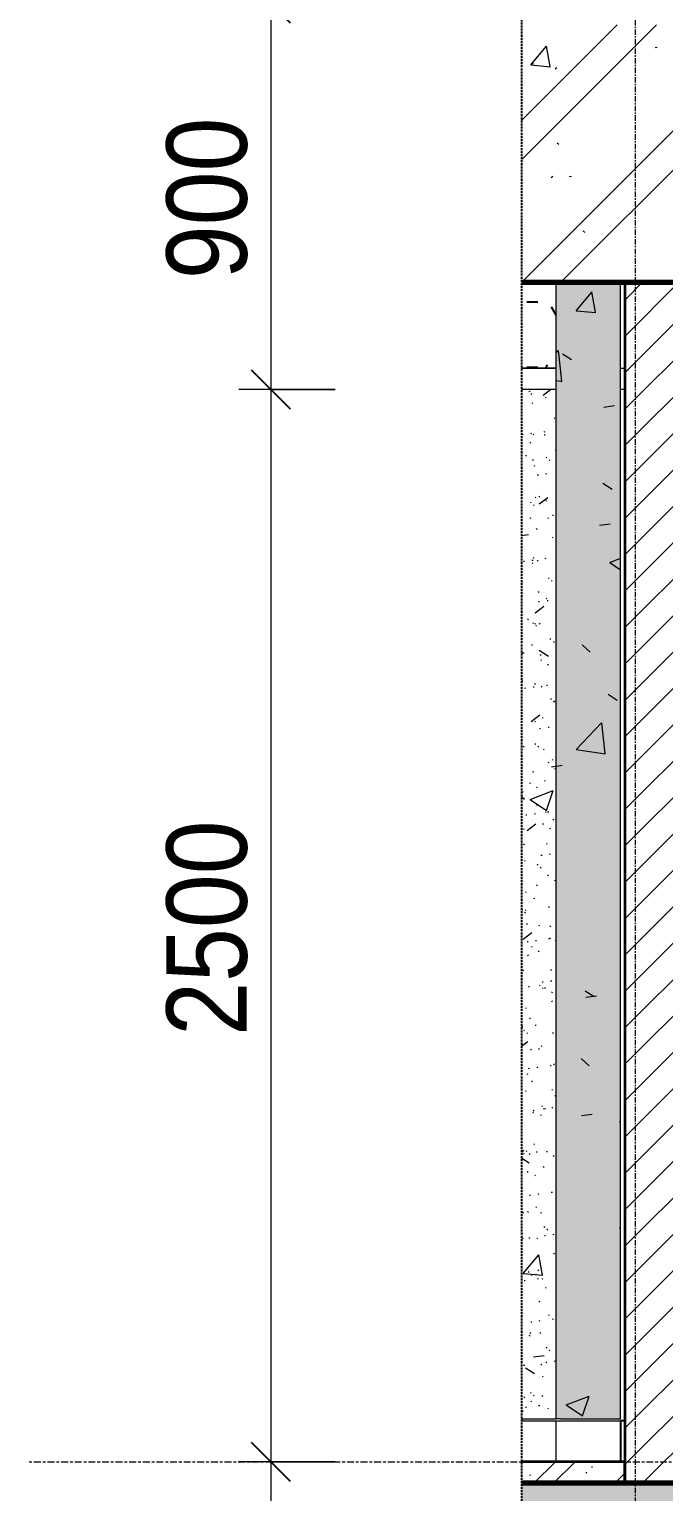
# Model space of a CAD drawing. Header units: millimetres. Extents: x -54951 to -22308, y -6558 to 34550.
# Drawn here: x -54951 to -53471, y 2130 to 5540 of the extents above; entities that cross this region are included whole.
import ezdxf

# ---------------------------------------------------------------- set-up
doc = ezdxf.new("R2010")
doc.units = ezdxf.units.MM
for name, pattern in [('Centre', [31.75, 6.35, -4.7625, 15.875, -4.7625]), ('Grid Line', [22.225, 12.7, -3.175, 3.175, -3.175]), ('Hidden', [7.14375, 4.7625, -2.38125])]:
    doc.linetypes.add(name, pattern=pattern)
for name, color, linetype, lineweight in [('0-1', 7, 'Continuous', 5), ('A-ANNO-DIMS', 211, 'Continuous', 9), ('A-ANNO-DIMS-75', 211, 'Continuous', 9), ('A-CLNG', 13, 'Continuous', 18), ('A-CLNG-1', 250, 'Continuous', 18), ('A-CLNG-PATT-1', 254, 'Continuous', 25), ('A-DETL-GENF', 92, 'Continuous', 18), ('A-DETL-GENF-1', 9, 'Continuous', 18), ('A-DETL-GENF-3', 92, 'Hidden', 25), ('A-DETL-WIDE', 214, 'Continuous', 70), ('A-FLOR-1', 250, 'Continuous', 18), ('A-FLOR-FNSH-1', 7, 'Continuous', 35), ('A-FLOR-HRAL-1', 250, 'Continuous', 18), ('A-FLOR-HRAL-2', 53, 'Continuous', 25), ('A-FLOR-HRAL-3', 9, 'Continuous', 18), ('A-FLOR-LEVL-2', 51, 'Centre', 9), ('A-WALL-1', 7, 'Continuous', 35), ('A-WALL-PATT', 111, 'Continuous', 18), ('A-WALL-PATT-1', 9, 'Continuous', 18), ('A-WALL-PATT-2', 255, 'Continuous', 18), ('I-WALL-1', 250, 'Continuous', 18), ('S-GRID-1', 1, 'Grid Line', 9)]:
    doc.layers.add(name, color=color, linetype=linetype, lineweight=lineweight)
doc.styles.add('UTM Avo', font='', dxfattribs={"width": 0.9, "height": 187.5})
doc.styles.get('UTM Avo').set_extended_font_data('UTM Avo')
doc.dimstyles.new('1_Dim_chi_tiet_2_5', dxfattribs={"dimscale": 304.8, "dimtxt": 187.368928, "dimasz": 0.295276, "dimexe": 0.246063, "dimexo": 0.0625, "dimgap": 0.024606, "dimtad": 1, "dimdec": 0, "dimrnd": 5, "dimzin": 0, "dimdsep": 46, "dimtxsty": 'UTM Avo', "dimblk1": 'OBLIQUE', "dimblk2": 'OBLIQUE', "dimsah": 1, "dimcen": 0.09, "dimdle": 0.246063, "dimazin": 0, "dimtfac": 1, "dimtdec": 4, "dimtix": 1, "dimtmove": 0, "dimatfit": 3, "dimfxl": 0.492126, "dimfxlon": 1, "dimtvp": 1, "dimtolj": 1, "dimtzin": 0, "dimarcsym": 2})
pattern_1 = [(50, (-48685.1, 15725), (546.553, -47.817), [57.15, -628.65]), (355, (-48685.1, 15725), (-105.728, 573.17), [45.72, -502.92]), (100.451, (-48639.57, 15721), (440.828, 525.35), [48.57, -534.27]), (46.184, (-48685.1, 15877.4), (813.237, -126.128), [85.725, -942.975]), (96.636, (-48617.35, 15866.9), (712.207, 742.283), [72.855, -801.405]), (351.184, (-48685.1, 15877.4), (712.215, 742.276), [68.58, -754.38]), (21, (-48608.9, 15839.3), (454.843, -306.796), [57.15, -628.65]), (326, (-48608.9, 15839.3), (185.406, 552.564), [45.72, -502.92]), (71.451, (-48571, 15813.73), (640.251, 245.764), [48.57, -534.27]), (37.5, (-48685.12, 15725), (9.2664, 253.665), [25.146, -471.678, 25.146, -485.394, -504.825]), (37.5, (-48685.12, 15725), (9.2664, 253.665), [-1007.364, 25.146, -479.679]), (7.5, (-48685.12, 15725), (200.4594, 300.5414), [25.146, -265.938, 25.146, -460.248, -192.405]), (7.5, (-48685.12, 15725), (200.4594, 300.5414), [-776.478, 25.146, -167.259]), (327.5, (-48855.04, 15725), (406.7728, -17.1864), [25.146, -165.354, 25.146, -569.214, -788.67]), (327.5, (-48855.04, 15725), (406.7728, -17.1864), [-784.86, 25.146, -763.524]), (317.5, (-48931.24, 15725), (444.388, 76.28), [25.146, -222.504, 25.146, -369.57, -560.07]), (317.5, (-48931.24, 15725), (444.388, 76.28), [-642.366, 25.146, -534.924])]
pattern_2 = [(37.5, (-48685.12, 15725), (-2.40047, 73.41204), [2.515, -55.397, 2.515, -62.255, -61.913]), (37.5, (-48685.12, 15725), (-2.40047, 73.41204), [-122.682, 2.515, -59.398]), (7.5, (-48685.12, 15725), (67.42816, 107.524), [2.515, -28.727, 2.515, -49.682, -20.003]), (7.5, (-48685.12, 15725), (67.42816, 107.524), [-83.439, 2.515, -17.488]), (327.5, (-48731.98, 15725), (118.6493, 0.21553), [2.515, -16.535, 2.515, -66.065, -89.535]), (327.5, (-48731.98, 15725), (118.6493, 0.21553), [-87.63, 2.515, -87.02]), (317.5, (-48731.98, 15725), (114.5339, 33.4393), [2.515, -7.01, 2.515, -42.443, -51.435]), (317.5, (-48731.98, 15725), (114.5339, 33.4393), [-54.483, 2.515, -48.92])]
pattern_3 = [(50, (-48685.1, 15725), (546.553, -47.817), [57.15, -628.65]), (355, (-48685.1, 15725), (-105.728, 573.17), [45.72, -502.92]), (100.451, (-48639.57, 15721), (440.828, 525.35), [48.57, -534.27]), (46.184, (-48685.1, 15877.4), (813.237, -126.128), [85.725, -942.975]), (96.636, (-48617.35, 15866.9), (712.207, 742.283), [72.855, -801.405]), (351.184, (-48685.1, 15877.4), (712.215, 742.276), [68.58, -754.38]), (21, (-48608.9, 15839.3), (454.843, -306.796), [57.15, -628.65]), (326, (-48608.9, 15839.3), (185.406, 552.564), [45.72, -502.92]), (71.451, (-48571, 15813.73), (640.251, 245.764), [48.57, -534.27]), (37.5, (-48685.12, 15725), (9.2664, 253.665), [5.029, -491.795, 5.029, -505.511, -504.825]), (37.5, (-48685.12, 15725), (9.2664, 253.665), [-1007.364, 5.029, -499.796]), (7.5, (-48685.12, 15725), (200.4594, 300.5414), [5.029, -286.055, 5.029, -480.365, -192.405]), (7.5, (-48685.12, 15725), (200.4594, 300.5414), [-776.478, 5.029, -187.376]), (327.5, (-48855.04, 15725), (406.7728, -17.1864), [5.029, -185.471, 5.029, -589.331, -788.67]), (327.5, (-48855.04, 15725), (406.7728, -17.1864), [-784.86, 5.029, -783.641]), (317.5, (-48931.24, 15725), (444.388, 76.2803), [5.029, -242.621, 5.029, -389.687, -560.07]), (317.5, (-48931.24, 15725), (444.388, 76.2803), [-642.366, 5.029, -555.041]), (45, (-48685.12, 15725), (-188.5854, 188.5854), []), (45, (-48685.12, 16010.75), (-188.5854, 188.5854), [])]

# ---------------------------------------------------------------- blocks, each defined once
blk = doc.blocks.new('Railing - Railing-977876-TKCS_THANG MÁY TM3 - MẶT CẮT')
at = {"layer": 'A-FLOR-HRAL-2'}
for p, q in [((-53561.9, 2295), (-53571.9, 2295)), ((-53571.9, 2295), (-53571.9, 2200)), ((-53561.9, 2200), (-53561.9, 2295)), ((-53571.9, 2200), (-53561.9, 2200))]:
    blk.add_line(p, q, dxfattribs=at)
at = {"layer": 'A-FLOR-HRAL-3'}
for p, q in [((-53801.9, 2295), (-53721.9, 2295)), ((-53721.9, 2200), (-53721.9, 2295)), ((-53721.9, 2295), (-53571.9, 2295))]:
    blk.add_line(p, q, dxfattribs=at)
blk = doc.blocks.new('CL_01-VÁCH DỰNG THẠCH CAO CĂN HỘ LOẠI 1-7A2 - CL_01-VÁCH DỰNG THẠCH CAO CĂN HỘ LOẠI 1-7A-953770-TKCS_THANG MÁY TM3 - MẶT CẮT')
at = {"layer": 'A-CLNG-PATT-1'}
h = blk.add_hatch(dxfattribs=at)
h.set_pattern_fill('FP_9', color=256, style=0, pattern_type=2)
h.set_pattern_definition([(0, (-48685.12, 15725), (304.8, 76.2), [25.146, -203.454, 25.146, -203.454, -1219.2]), (0, (-48685.12, 15725), (304.8, 76.2), [-457.2, 25.146, -432.054, 25.146, -203.454, -533.4]), (0, (-48685.12, 15725), (304.8, 76.2), [-1143, 25.146, -127.254, 25.146, -355.854]), (120, (-48570.82, 15763.1), (-218.39114, 225.86454), [25.146, -203.454, 25.146, -203.454, -1219.2]), (120, (-48570.82, 15763.1), (-218.39114, 225.86454), [-457.2, 25.146, -432.054, 25.146, -203.454, -533.4]), (120, (-48570.82, 15763.1), (-218.39114, 225.86454), [-1143, 25.146, -127.254, 25.146, -355.854]), (240, (-48532.72, 15915.5), (-86.40886, -302.06454), [25.146, -203.454, 25.146, -203.454, -1219.2]), (240, (-48532.72, 15915.5), (-86.40886, -302.06454), [-457.2, 25.146, -432.054, 25.146, -203.454, -533.4]), (240, (-48532.72, 15915.5), (-86.40886, -302.06454), [-1143, 25.146, -127.254, 25.146, -355.854])])
h.paths.add_polyline_path([(-53721.9, 4750), (-53721.9, 4950), (-53801.9, 4950), (-53801.9, 4750)])
at = {"layer": 'A-CLNG-1'}
blk.add_line((-53721.9, 4750), (-53801.9, 4750), dxfattribs=at)
blk = doc.blocks.new('NCV_TKTC_TANG 1_rvt-1-TKCS_THANG MÁY TM3 - MẶT CẮT')
at = {"layer": 'A-FLOR-1'}
h = blk.add_hatch(dxfattribs=at)
h.set_pattern_fill('FP_10', color=256, style=0, pattern_type=2)
h.set_pattern_definition([(50, (-48685.12, 15725), (273.276, -23.909), [28.575, -314.325]), (355, (-48685.12, 15725), (-52.8646, 286.585), [22.86, -251.46]), (100.451, (-48662.35, 15723), (220.414, 262.6745), [24.285, -267.135]), (46.184, (-48685.12, 15801.2), (406.619, -63.0646), [42.862, -471.487]), (96.636, (-48651.23, 15795.94), (356.104, 371.141), [36.428, -400.703]), (351.184, (-48685.1, 15801.2), (356.107, 371.138), [34.29, -377.19]), (21, (-48647.02, 15782.15), (227.4212, -153.398), [28.575, -314.325]), (326, (-48647.02, 15782.15), (92.7027, 276.282), [22.86, -251.46]), (71.451, (-48628.07, 15769.37), (320.1254, 122.8816), [24.285, -267.135]), (37.5, (-48685.12, 15725), (4.6325, 126.8326), [2.515, -245.897, 2.515, -252.755, -252.412]), (37.5, (-48685.12, 15725), (4.6325, 126.8326), [-503.682, 2.515, -249.898]), (7.5, (-48685.12, 15725), (100.2292, 150.2711), [2.515, -143.027, 2.515, -240.182, -96.202]), (7.5, (-48685.12, 15725), (100.2292, 150.2711), [-388.239, 2.515, -93.688]), (327.5, (-48770.08, 15725), (203.38684, -8.5935), [2.515, -92.735, 2.515, -294.665, -394.335]), (327.5, (-48770.08, 15725), (203.38684, -8.5935), [-392.43, 2.515, -391.82]), (317.5, (-48808.18, 15725), (222.1944, 38.1398), [2.515, -121.31, 2.515, -194.843, -280.035]), (317.5, (-48808.18, 15725), (222.1944, 38.1398), [-321.183, 2.515, -277.52]), (45, (-48685.12, 15725), (-94.2927, 94.2927), []), (45, (-48685.12, 15867.88), (-94.2927, 94.2927), [])])
h.paths.add_polyline_path([(-53561.9, 2150), (-53561.9, 2200), (-53801.9, 2200), (-53801.9, 2150), (-53686.9, 2150)])
at = {"layer": 'A-WALL-PATT-1'}
h = blk.add_hatch(dxfattribs=at)
h.set_pattern_fill('FP_5', color=256, style=0, pattern_type=2)
h.set_pattern_definition(pattern_1)
h.paths.add_polyline_path([(-53711.9, 2300), (-53711.9, 4950), (-53721.9, 4950), (-53721.9, 2300)])
h = blk.add_hatch(dxfattribs=at)
h.set_pattern_fill('FP_5', color=256, style=0, pattern_type=2)
h.set_pattern_definition(pattern_1)
h.paths.add_polyline_path([(-53711.9, 2300), (-53571.9, 2300), (-53571.9, 4950), (-53711.9, 4950), (-53711.9, 2767.7)])
h = blk.add_hatch(dxfattribs=at)
h.set_pattern_fill('FP_5', color=256, style=0, pattern_type=2)
h.set_pattern_definition(pattern_1)
h.paths.add_polyline_path([(-53721.9, 2300), (-53721.9, 4700), (-53801.9, 4700), (-53801.9, 2300)])
at = {"layer": 'A-WALL-PATT-2'}
h = blk.add_hatch(dxfattribs=at)
h.set_pattern_fill('FP_7', color=256, style=0, pattern_type=2)
h.set_pattern_definition(pattern_2)
h.paths.add_polyline_path([(-53711.9, 2300), (-53711.9, 4950), (-53721.9, 4950), (-53721.9, 2300)])
h = blk.add_hatch(dxfattribs=at)
h.set_pattern_fill('FP_7', color=256, style=0, pattern_type=2)
h.set_pattern_definition(pattern_2)
h.paths.add_polyline_path([(-53711.9, 2300), (-53571.9, 2300), (-53571.9, 4950), (-53711.9, 4950), (-53711.9, 2767.7)])
h = blk.add_hatch(dxfattribs=at)
h.set_pattern_fill('FP_6', color=256, style=0, pattern_type=2)
h.set_pattern_definition([(37.5, (-48685.12, 15725), (-2.40047, 73.41204), [2.515, -55.397, 2.515, -62.255, -61.912]), (37.5, (-48685.12, 15725), (-2.40047, 73.41204), [-122.682, 2.515, -59.398]), (7.5, (-48685.12, 15725), (67.42816, 107.524), [2.515, -28.727, 2.515, -49.682, -20.002]), (7.5, (-48685.12, 15725), (67.42816, 107.524), [-83.439, 2.515, -17.488]), (327.5, (-48731.98, 15725), (118.6493, 0.21553), [2.515, -16.535, 2.515, -66.065, -89.535]), (327.5, (-48731.98, 15725), (118.6493, 0.21553), [-87.63, 2.515, -87.02]), (317.5, (-48731.98, 15725), (114.5339, 33.4393), [2.515, -7.01, 2.515, -42.443, -51.435]), (317.5, (-48731.98, 15725), (114.5339, 33.4393), [-54.483, 2.515, -48.92])])
h.paths.add_polyline_path([(-53721.9, 2300), (-53721.9, 4700), (-53801.9, 4700), (-53801.9, 2300)])
at = {"layer": 'A-CLNG-1'}
for p, q in [((-53801.9, 4750), (-53721.9, 4750)), ((-53721.9, 4700), (-53801.9, 4700))]:
    blk.add_line(p, q, dxfattribs=at)
at = {"layer": 'A-FLOR-FNSH-1'}
for p, q in [((-53561.9, 2200), (-53801.9, 2200)), ((-53561.9, 2150), (-53561.9, 2200))]:
    blk.add_line(p, q, dxfattribs=at)
at = {"layer": 'I-WALL-1'}
for p, q in [((-53721.9, 2300), (-53721.9, 4950)), ((-53571.9, 2300), (-53571.9, 4950)), ((-53801.9, 2300), (-53721.9, 2300)), ((-53711.9, 2300), (-53721.9, 2300)), ((-53711.9, 2300), (-53571.9, 2300))]:
    blk.add_line(p, q, dxfattribs=at)
at = {"layer": 'A-CLNG-1'}
blk.add_blockref('CL_01-VÁCH DỰNG THẠCH CAO CĂN HỘ LOẠI 1-7A2 - CL_01-VÁCH DỰNG THẠCH CAO CĂN HỘ LOẠI 1-7A-953770-TKCS_THANG MÁY TM3 - MẶT CẮT', (0, 0), dxfattribs=at)
at = {"layer": 'A-FLOR-HRAL-1'}
blk.add_blockref('Railing - Railing-977876-TKCS_THANG MÁY TM3 - MẶT CẮT', (0, 0), dxfattribs=at)
blk = doc.blocks.new('BORDER VIEW - BORDER VIEW-3767922-TKCS_THANG MÁY TM3 - MẶT CẮT')
at = {"layer": 'A-DETL-GENF-3'}
blk.add_line((-53801.9, -4350), (-53801.9, 33879.3), dxfattribs=at)
blk = doc.blocks.new('DIMBLOCK27-TKCS_THANG MÁY TM3 - MẶT CẮT')
at = {"layer": 'A-ANNO-DIMS-75', "lineweight": 25}
for p, q in [((-54387.6, 5600), (-54432.6, 5645)), ((-54387.6, 5600), (-54342.6, 5555)), ((-54387.6, 4700), (-54432.6, 4745)), ((-54387.6, 4700), (-54342.6, 4655))]:
    blk.add_line(p, q, dxfattribs=at)
at = {"layer": 'A-ANNO-DIMS-75'}
for p, q in [((-54237.6, 5600), (-54462.6, 5600)), ((-54387.6, 5600), (-54387.6, 4700)), ((-54387.6, 5600), (-54237.6, 5600)), ((-54237.6, 4700), (-54462.6, 4700)), ((-54387.6, 4700), (-54237.6, 4700))]:
    blk.add_line(p, q, dxfattribs=at)
at = {"layer": 'A-ANNO-DIMS-75', "color": 0, "insert": (-54631.2, 4957.4), "char_height": 187.5, "width": 462.177, "attachment_point": 1, "rotation": 90, "line_spacing_factor": 1.110334, "style": 'UTM Avo'}
blk.add_mtext('900', dxfattribs=at)
blk = doc.blocks.new('_Oblique')
at = {"color": 0, "linetype": 'ByBlock', "lineweight": -2}
blk.add_line((-0.5, -0.5), (0.5, 0.5), dxfattribs=at)
blk = doc.blocks.new('DIMBLOCK28-TKCS_THANG MÁY TM3 - MẶT CẮT')
at = {"layer": 'A-ANNO-DIMS-75', "lineweight": 25}
for p, q in [((-54387.6, 4700), (-54432.6, 4745)), ((-54387.6, 4700), (-54342.6, 4655)), ((-54387.6, 2200), (-54432.6, 2245)), ((-54387.6, 2200), (-54342.6, 2155))]:
    blk.add_line(p, q, dxfattribs=at)
at = {"layer": 'A-ANNO-DIMS-75'}
for p, q in [((-54237.6, 4700), (-54462.6, 4700)), ((-54387.6, 4700), (-54387.6, 2200)), ((-54387.6, 4700), (-54237.6, 4700)), ((-54237.6, 2200), (-54462.6, 2200)), ((-54387.6, 2200), (-54237.6, 2200))]:
    blk.add_line(p, q, dxfattribs=at)
at = {"layer": 'A-ANNO-DIMS-75', "color": 0, "insert": (-54631.2, 3193.2), "char_height": 187.5, "width": 616.236, "attachment_point": 1, "rotation": 90, "line_spacing_factor": 1.110334, "style": 'UTM Avo'}
blk.add_mtext('2500', dxfattribs=at)
blk = doc.blocks.new('DIMBLOCK29-TKCS_THANG MÁY TM3 - MẶT CẮT')
at = {"layer": 'A-ANNO-DIMS-75', "lineweight": 25}
for p, q in [((-54387.6, 2200), (-54432.6, 2245)), ((-54387.6, 2200), (-54342.6, 2155)), ((-54387.6, 955), (-54432.6, 1000)), ((-54387.6, 955), (-54342.6, 910))]:
    blk.add_line(p, q, dxfattribs=at)
at = {"layer": 'A-ANNO-DIMS-75'}
for p, q in [((-54237.6, 2200), (-54462.6, 2200)), ((-54387.6, 2200), (-54387.6, 955)), ((-54387.6, 2200), (-54237.6, 2200)), ((-54237.6, 955), (-54462.6, 955)), ((-54387.6, 955), (-54237.6, 955))]:
    blk.add_line(p, q, dxfattribs=at)
at = {"layer": 'A-ANNO-DIMS-75', "color": 0, "insert": (-54631.2, 1320.7), "char_height": 187.5, "width": 616.236, "attachment_point": 1, "rotation": 90, "line_spacing_factor": 1.110334, "style": 'UTM Avo'}
blk.add_mtext('1245', dxfattribs=at)

msp = doc.modelspace()

# ---------------------------------------------------------------- hatches: boundary and pattern name
at = {"layer": 'A-DETL-GENF-1'}
h = msp.add_hatch(dxfattribs=at)
h.set_pattern_fill('FP_3', color=256, style=0, pattern_type=2)
h.set_pattern_definition(pattern_3)
h.paths.add_polyline_path([(-44536.9, 4950), (-44235.3, 4950), (-44235.3, 5350), (-43873.9, 5350), (-43873.9, 5550), (-49361.9, 5550), (-49361.9, 5130), (-49161.9, 5130), (-49161.9, 5360), (-45735.3, 5360), (-45735.3, 5150), (-45535.3, 5150), (-45535.3, 5350), (-44536.9, 5350), (-44536.9, 5228.4)])
h.paths.add_polyline_path([(-53801.9, 4950), (-53361.9, 4950), (-53361.9, 5330), (-51661.9, 5330), (-51661.9, 5130), (-51461.9, 5130), (-51461.9, 5550), (-53801.9, 5550), (-53801.9, 4995.6)])
h = msp.add_hatch(dxfattribs=at)
h.set_pattern_fill('FP_3', color=256, style=0, pattern_type=2)
h.set_pattern_definition(pattern_3)
h.paths.add_polyline_path([(-51661.9, -3850), (-51461.9, -3850), (-51461.9, -2050), (-53801.9, -2050), (-53801.9, -2350), (-53733.3, -2350), (-53733.3, -2750), (-53336.9, -2750), (-53336.9, -2350), (-51661.9, -2350)])
h.paths.add_polyline_path([(-49161.9, -3850), (-49161.9, -2350), (-44536.9, -2350), (-44536.9, -2750), (-44136.9, -2750), (-44136.9, -2350), (-43873.9, -2350), (-43873.9, -2050), (-49361.9, -2050), (-49361.9, -3850)])
h.paths.add_polyline_path([(-44536.9, 1550), (-44235.3, 1550), (-44235.3, 1950), (-43873.9, 1950), (-43873.9, 2150), (-49361.9, 2150), (-49361.9, 1750), (-49161.9, 1750), (-49161.9, 1950), (-46036.9, 1950), (-46036.9, 1750), (-45836.9, 1750), (-45836.9, 1950), (-44536.9, 1950)])
h.paths.add_polyline_path([(-53686.9, 1550), (-53361.9, 1550), (-53361.9, 1950), (-51661.9, 1950), (-51661.9, 1750), (-51461.9, 1750), (-51461.9, 2150), (-53801.9, 2150), (-53801.9, 1950), (-53686.9, 1950)])
at = {"layer": 'A-WALL-PATT'}
h = msp.add_hatch(dxfattribs=at)
h.set_pattern_fill('FP_1', color=256, style=0, pattern_type=2)
h.set_pattern_definition([(45, (-48685.12, 15725), (-42.4264, 42.4264), [])])
h.paths.add_polyline_path([(-53361.9, 2150), (-53361.9, 4950), (-53561.9, 4950), (-53561.9, 2150)])

# ---------------------------------------------------------------- linework, layer by layer
at = {"layer": 'A-CLNG'}
for p, q in [((-53571.9, 4750), (-53561.9, 4750)), ((-53561.9, 4700), (-53571.9, 4700))]:
    msp.add_line(p, q, dxfattribs=at)
at = {"layer": 'A-DETL-WIDE'}
for p, q in [((-53801.9, 4950), (-53361.9, 4950)), ((-51461.9, 2150), (-53801.9, 2150))]:
    msp.add_line(p, q, dxfattribs=at)
at = {"layer": 'A-FLOR-LEVL-2'}
msp.add_line((-54951.2, 2200), (-41640.6, 2200), dxfattribs=at)
at = {"layer": 'A-WALL-1'}
msp.add_line((-53561.9, 4950), (-53561.9, 2150), dxfattribs=at)
at = {"layer": 'S-GRID-1'}
msp.add_line((-53536.9, -4007.7), (-53536.9, 32417.5), dxfattribs=at)

# ---------------------------------------------------------------- block references
at = {"layer": '0-1'}
msp.add_blockref('NCV_TKTC_TANG 1_rvt-1-TKCS_THANG MÁY TM3 - MẶT CẮT', (0, 0), dxfattribs=at)
at = {"layer": 'A-DETL-GENF'}
msp.add_blockref('BORDER VIEW - BORDER VIEW-3767922-TKCS_THANG MÁY TM3 - MẶT CẮT', (0, 0), dxfattribs=at)

# ---------------------------------------------------------------- dimensions: what is measured, and where the dimension line sits
at = {"layer": 'A-ANNO-DIMS'}
for base, p1, p2, override, picture, middle in [((-54387.6, 4700), (-54237.6, 5600), (-54237.6, 4700), {"dimpost": '<>', "dimfxl": 900}, 'DIMBLOCK27-TKCS_THANG MÁY TM3 - MẶT CẮT', (-54492.2, 5150)), ((-54387.6, 2200), (-54237.6, 4700), (-54237.6, 2200), {"dimpost": '<>', "dimfxl": 2500}, 'DIMBLOCK28-TKCS_THANG MÁY TM3 - MẶT CẮT', (-54492.2, 3450)), ((-54387.6, 955), (-54237.6, 2200), (-54237.6, 955), {"dimpost": '<>', "dimfxl": 1245}, 'DIMBLOCK29-TKCS_THANG MÁY TM3 - MẶT CẮT', (-54492.2, 1577.5))]:
    dim = msp.add_linear_dim(base=base, p1=p1, p2=p2, angle=90, dimstyle='1_Dim_chi_tiet_2_5', override=override, dxfattribs=at)
    dim.commit()
    dim.dimension.update_dxf_attribs({"geometry": picture, "text_midpoint": middle})

doc.saveas('drawing.dxf')
